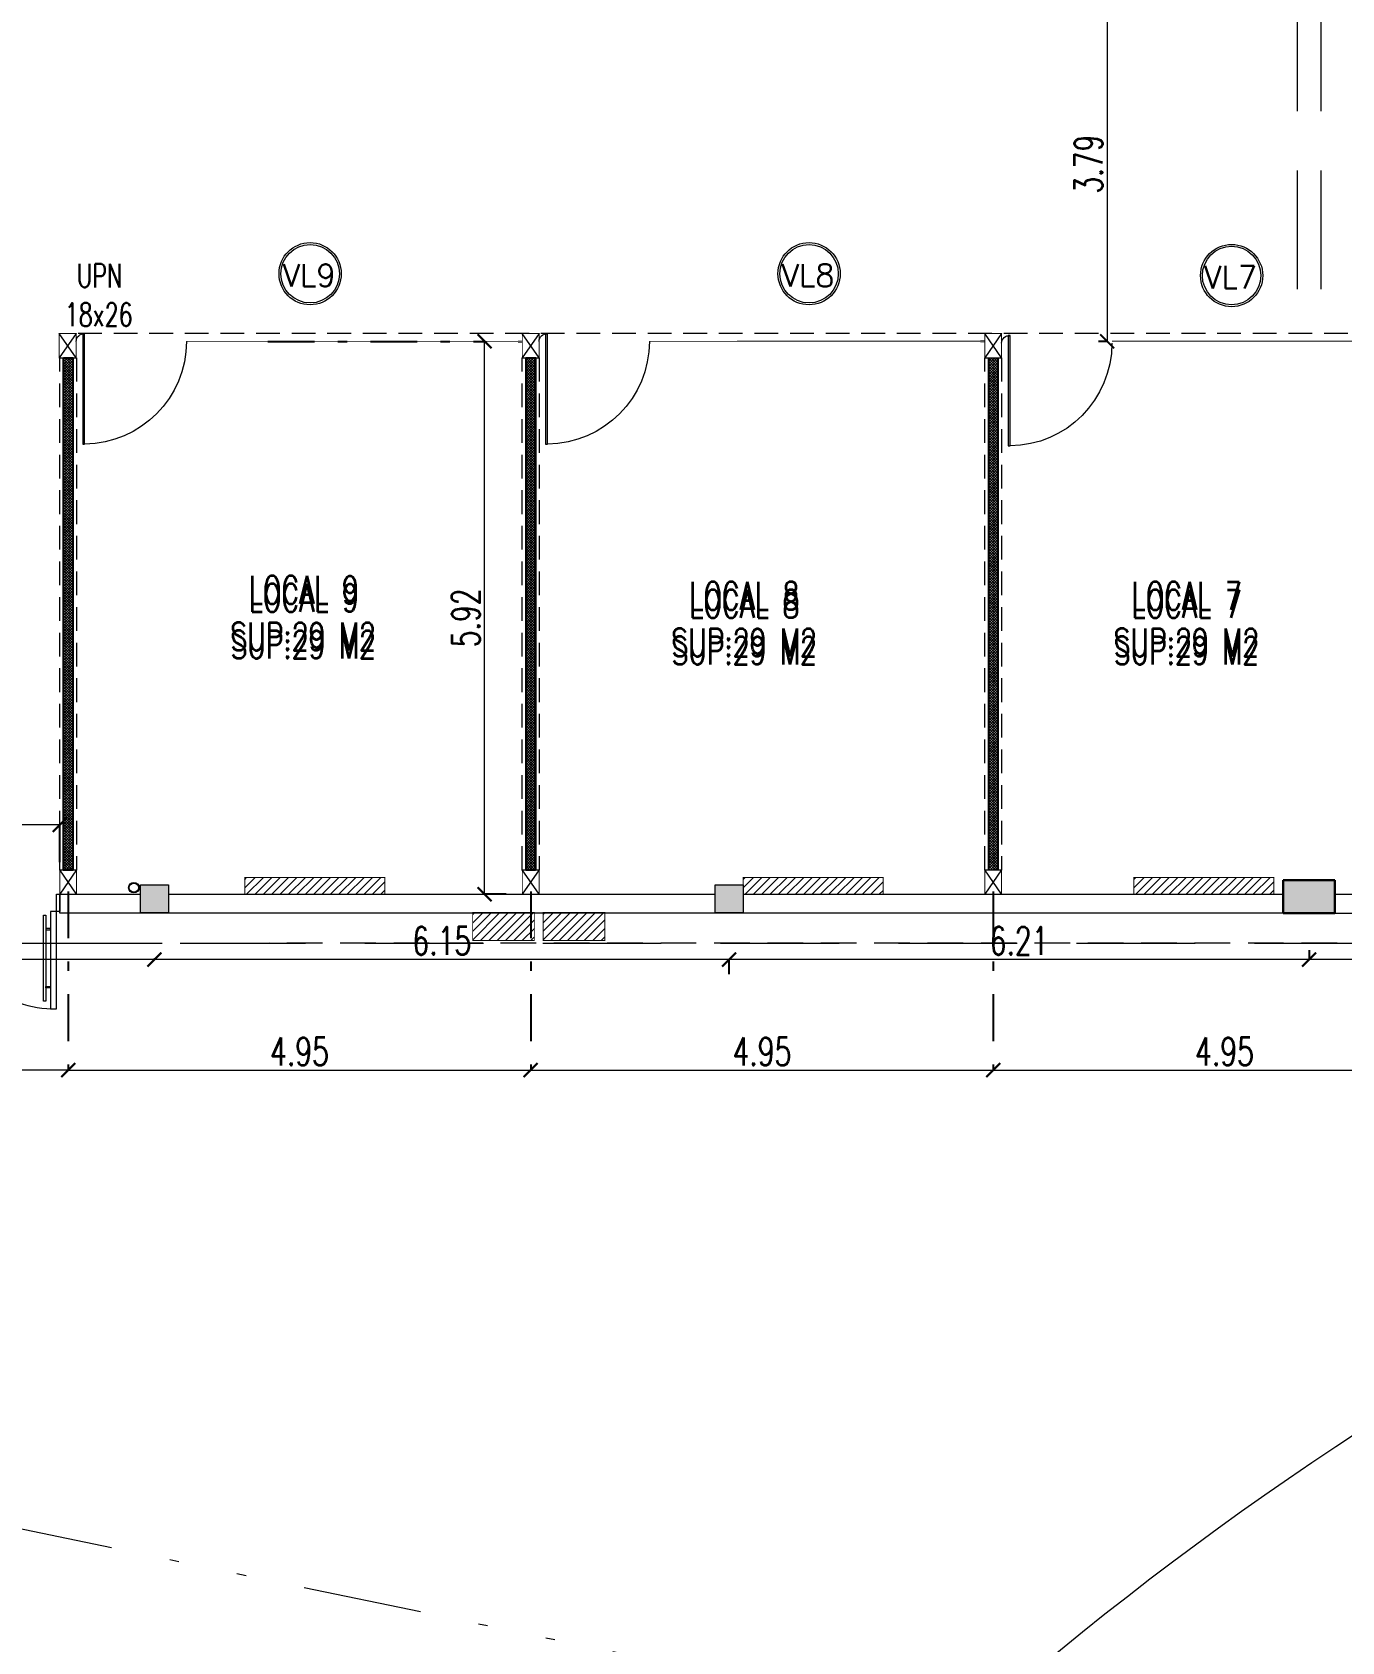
# Model space of a CAD drawing. Header units: millimetres. Extents: x 2828 to 3406, y 849 to 1266.
# Drawn here: x 2904.97 to 2918.99, y 1078.66 to 1095.88 of the extents above; entities that cross this region are included whole.
import ezdxf

# ---------------------------------------------------------------- set-up
doc = ezdxf.new("R2010")
doc.units = ezdxf.units.MM
doc.header["$PDMODE"] = 34
doc.header["$PDSIZE"] = -10
for name, pattern in [('DASHDOT', [1, 0.5, -0.25, 0, -0.25]), ('DASHED', [19.05, 12.7, -6.35]), ('DIVIDE2', [15.875, 6.35, -3.175, 0, -3.175, 0, -3.175])]:
    doc.linetypes.add(name, pattern=pattern)
doc.layers.get('DEFPOINTS').update_dxf_attribs({"lineweight": 5})
for name, color, linetype, lineweight in [('0.05', 64, 'Continuous', 5), ('0.10', 161, 'Continuous', 9), ('0.15', 41, 'Continuous', 13), ('0.20', 4, 'Continuous', 15), ('0.30', 1, 'Continuous', 25), ('arq cotas', 152, 'Continuous', 13), ('arq DV', 22, 'Continuous', 5), ('arq tex', 31, 'Continuous', 5), ('AºAº', 140, 'DASHED', 13), ('CARPINTERIA', 141, 'Continuous', 9), ('columnas', 12, 'Continuous', 20), ('equip tx', 220, 'Continuous', 5), ('equipa cotas', 222, 'Continuous', 5), ('LM', 3, 'DIVIDE2', 9), ('proyecciones', 221, 'DASHED', 5), ('ref. arq', 252, 'Continuous', 5)]:
    doc.layers.add(name, color=color, linetype=linetype, lineweight=lineweight)
doc.layers.add('estructura', color=30, linetype='Continuous')
doc.layers.add('sombrado muro nuevo', color=7, linetype='Continuous', lineweight=5, true_color=0x757575)
doc.styles.add('250-cts', font='romans.shx', dxfattribs={"width": 0.7, "height": 0.25})
doc.styles.get("Standard").update_dxf_attribs({"font": 'romans.shx'})
doc.dimstyles.new('250', dxfattribs={"dimtxt": 0.3, "dimasz": 0.15, "dimexe": 0, "dimexo": 0.1, "dimgap": 0.05, "dimtad": 1, "dimzin": 0, "dimdsep": 46, "dimtxsty": '250-cts', "dimblk": 'ARCHTICK', "dimcen": 0.02, "dimclrd": 256, "dimclre": 256, "dimclrt": 256, "dimazin": 0, "dimtfac": 1, "dimtofl": 0, "dimtmove": 1, "dimatfit": 0, "dimldrblk": 'OPEN90', "dimfxl": 1, "dimtolj": 1, "dimtzin": 0, "dimlwd": -1, "dimarcsym": 0})

# ---------------------------------------------------------------- blocks, each defined once
blk = doc.blocks.new('columnas 30')
at = {"layer": '0.05'}
h = blk.add_hatch(color=256, dxfattribs=at)
h.dxf.hatch_style = 1
h.paths.add_polyline_path([(6.23, 50.234), (6.53, 50.234), (6.53, 50.534), (6.23, 50.534)])
at = {"layer": 'columnas'}
blk.add_lwpolyline([(6.23, 50.534), (6.53, 50.534), (6.53, 50.234), (6.23, 50.234), (6.23, 50.534)], dxfattribs=at)
blk = doc.blocks.new('PUERTAS A')
at = {"layer": 'CARPINTERIA'}
blk.add_lwpolyline([(4228.041, 15.105), (4229.221, 15.105), (4229.221, 15.085), (4228.041, 15.085)], close=True, dxfattribs=at)
for radius, start, end in [(0.08, 90, 187.1808), (1.1, 270.0016, 359.4751)]:
    blk.add_arc((4228.121, 15.095), radius, start, end, dxfattribs=at)
blk = doc.blocks.new('_ARCHTICK')
at = {"color": 0, "linetype": 'ByBlock', "const_width": 0.15}
blk.add_lwpolyline([(-0.5, -0.5), (0.5, 0.5)], dxfattribs=at)
blk = doc.blocks.new('*D209')
at = {"layer": 'arq cotas', "linetype": 'DASHDOT', "lineweight": -2, "transparency": 16777216}
for p, q in [((2918.634, 1086.058), (2918.634, 1085.958)), ((2924.944, 1086.058), (2924.944, 1085.958))]:
    blk.add_line(p, q, dxfattribs=at)
at = {"layer": 'arq cotas', "transparency": 16777216}
blk.add_line((2924.944, 1085.958), (2918.634, 1085.958), dxfattribs=at)
at = {"layer": 'DEFPOINTS', "color": 0, "transparency": 16777216}
for p in [(2918.634, 1085.958), (2918.634, 1085.958), (2924.944, 1085.958)]:
    blk.add_point(p, dxfattribs=at)
at = {"layer": 'arq cotas', "transparency": 16777216, "xscale": 0.15, "yscale": 0.15, "zscale": 0.15, "rotation": 180}
blk.add_blockref('_ARCHTICK', (2918.634, 1085.958), dxfattribs=at)
at = {"layer": 'arq cotas', "transparency": 16777216, "xscale": 0.15, "yscale": 0.15, "zscale": 0.15}
blk.add_blockref('_ARCHTICK', (2924.944, 1085.958), dxfattribs=at)
at = {"layer": 'arq cotas', "transparency": 16777216, "insert": (2921.789, 1086.158), "char_height": 0.3, "attachment_point": 5, "style": '250-cts'}
blk.add_mtext('\\A1;6.31', dxfattribs=at)
blk = doc.blocks.new('_Open90')
at = {"color": 0, "linetype": 'ByBlock', "lineweight": -2}
for p, q in [((0, 0), (-1, 0)), ((-0.5, 0.5), (0, 0)), ((0, 0), (-0.5, -0.5))]:
    blk.add_line(p, q, dxfattribs=at)
blk = doc.blocks.new('*D210')
at = {"layer": 'arq cotas', "linetype": 'DASHDOT', "lineweight": -2, "transparency": 16777216}
for p, q in [((2912.427, 1085.802), (2912.427, 1085.958)), ((2918.634, 1086.058), (2918.634, 1085.958))]:
    blk.add_line(p, q, dxfattribs=at)
at = {"layer": 'arq cotas', "transparency": 16777216}
blk.add_line((2918.634, 1085.958), (2912.427, 1085.958), dxfattribs=at)
at = {"layer": 'DEFPOINTS', "color": 0, "transparency": 16777216}
for p in [(2912.427, 1085.958), (2918.634, 1085.958), (2912.427, 1085.702)]:
    blk.add_point(p, dxfattribs=at)
at = {"layer": 'arq cotas', "transparency": 16777216, "xscale": 0.15, "yscale": 0.15, "zscale": 0.15, "rotation": 180}
blk.add_blockref('_ARCHTICK', (2912.427, 1085.958), dxfattribs=at)
at = {"layer": 'arq cotas', "transparency": 16777216, "xscale": 0.15, "yscale": 0.15, "zscale": 0.15}
blk.add_blockref('_ARCHTICK', (2918.634, 1085.958), dxfattribs=at)
at = {"layer": 'arq cotas', "transparency": 16777216, "insert": (2915.531, 1086.158), "char_height": 0.3, "attachment_point": 5, "style": '250-cts'}
blk.add_mtext('\\A1;6.21', dxfattribs=at)
blk = doc.blocks.new('*D211')
at = {"layer": 'arq cotas', "linetype": 'DASHDOT', "lineweight": -2, "transparency": 16777216}
for p, q in [((2906.277, 1085.972), (2906.277, 1085.958)), ((2912.427, 1085.802), (2912.427, 1085.958))]:
    blk.add_line(p, q, dxfattribs=at)
at = {"layer": 'arq cotas', "transparency": 16777216}
blk.add_line((2912.427, 1085.958), (2906.277, 1085.958), dxfattribs=at)
at = {"layer": 'DEFPOINTS', "color": 0, "transparency": 16777216}
for p in [(2906.277, 1086.072), (2906.277, 1085.958), (2912.427, 1085.702)]:
    blk.add_point(p, dxfattribs=at)
at = {"layer": 'arq cotas', "transparency": 16777216, "xscale": 0.15, "yscale": 0.15, "zscale": 0.15, "rotation": 180}
blk.add_blockref('_ARCHTICK', (2906.277, 1085.958), dxfattribs=at)
at = {"layer": 'arq cotas', "transparency": 16777216, "xscale": 0.15, "yscale": 0.15, "zscale": 0.15}
blk.add_blockref('_ARCHTICK', (2912.427, 1085.958), dxfattribs=at)
at = {"layer": 'arq cotas', "transparency": 16777216, "insert": (2909.352, 1086.158), "char_height": 0.3, "attachment_point": 5, "style": '250-cts'}
blk.add_mtext('\\A1;6.15', dxfattribs=at)
blk = doc.blocks.new('*D212')
at = {"layer": 'arq cotas', "linetype": 'DASHDOT', "lineweight": -2, "transparency": 16777216}
for p, q in [((2899.277, 1085.979), (2899.277, 1085.958)), ((2906.277, 1085.972), (2906.277, 1085.958))]:
    blk.add_line(p, q, dxfattribs=at)
at = {"layer": 'arq cotas', "transparency": 16777216}
blk.add_line((2906.277, 1085.958), (2899.277, 1085.958), dxfattribs=at)
at = {"layer": 'DEFPOINTS', "color": 0, "transparency": 16777216}
for p in [(2899.277, 1085.958), (2906.277, 1086.072), (2899.277, 1085.879)]:
    blk.add_point(p, dxfattribs=at)
at = {"layer": 'arq cotas', "transparency": 16777216, "xscale": 0.15, "yscale": 0.15, "zscale": 0.15, "rotation": 180}
blk.add_blockref('_ARCHTICK', (2899.277, 1085.958), dxfattribs=at)
at = {"layer": 'arq cotas', "transparency": 16777216, "xscale": 0.15, "yscale": 0.15, "zscale": 0.15}
blk.add_blockref('_ARCHTICK', (2906.277, 1085.958), dxfattribs=at)
at = {"layer": 'arq cotas', "transparency": 16777216, "insert": (2902.777, 1086.158), "char_height": 0.3, "attachment_point": 5, "style": '250-cts'}
blk.add_mtext('\\A1;7.00', dxfattribs=at)
blk = doc.blocks.new('*D278')
at = {"layer": 'arq cotas', "linetype": 'DASHDOT', "lineweight": -2, "transparency": 16777216}
for p, q in [((2907.49, 1092.575), (2909.81, 1092.575)), ((2910.042, 1086.657), (2909.81, 1086.657))]:
    blk.add_line(p, q, dxfattribs=at)
at = {"layer": 'arq cotas', "transparency": 16777216}
blk.add_line((2909.81, 1086.657), (2909.81, 1092.575), dxfattribs=at)
at = {"layer": 'DEFPOINTS', "color": 0, "transparency": 16777216}
for p in [(2907.39, 1092.575), (2909.81, 1092.575), (2910.142, 1086.657)]:
    blk.add_point(p, dxfattribs=at)
at = {"layer": 'arq cotas', "transparency": 16777216, "xscale": 0.15, "yscale": 0.15, "zscale": 0.15}
for p, rotation in [((2909.81, 1092.575), 90), ((2909.81, 1086.657), 270)]:
    blk.add_blockref('_ARCHTICK', p, dxfattribs=dict(at, rotation=rotation))
at = {"layer": 'arq cotas', "transparency": 16777216, "insert": (2909.61, 1089.616), "char_height": 0.3, "attachment_point": 5, "rotation": 90, "style": '250-cts'}
blk.add_mtext('\\A1;5.92', dxfattribs=at)
blk = doc.blocks.new('*D218')
at = {"layer": 'DEFPOINTS', "color": 0, "transparency": 16777216}
for p in [(2916.473, 1096.367), (2916.473, 1092.576), (2916.48, 1092.576)]:
    blk.add_point(p, dxfattribs=at)
at = {"layer": 'equipa cotas', "linetype": 'DASHDOT', "lineweight": -2, "transparency": 16777216}
for p, q in [((2916.373, 1096.367), (2916.473, 1096.367)), ((2916.38, 1092.576), (2916.473, 1092.576))]:
    blk.add_line(p, q, dxfattribs=at)
at = {"layer": 'equipa cotas', "transparency": 16777216}
blk.add_line((2916.473, 1096.367), (2916.473, 1092.576), dxfattribs=at)
at = {"layer": 'equipa cotas', "transparency": 16777216, "xscale": 0.15, "yscale": 0.15, "zscale": 0.15}
for p, rotation in [((2916.473, 1096.367), 90), ((2916.473, 1092.576), 270)]:
    blk.add_blockref('_ARCHTICK', p, dxfattribs=dict(at, rotation=rotation))
at = {"layer": 'equipa cotas', "transparency": 16777216, "insert": (2916.273, 1094.472), "char_height": 0.3, "attachment_point": 5, "rotation": 90, "style": '250-cts'}
blk.add_mtext('\\A1;3.79', dxfattribs=at)
blk = doc.blocks.new('A$C5FEB1AEC')
at = {"layer": '0.05'}
for p, q in [((0.173, -0.369), (0.353, -0.109)), ((0.173, -0.109), (0.353, -0.369))]:
    blk.add_line(p, q, dxfattribs=at)
at = {"layer": 'estructura', "const_width": 0.01}
for points in [[(0.263, -0.109), (0.173, -0.109), (0.173, -0.369), (0.263, -0.369)], [(0.263, -0.109), (0.353, -0.109), (0.353, -0.369), (0.263, -0.369)]]:
    blk.add_lwpolyline(points, dxfattribs=at)
blk = doc.blocks.new('*D254')
at = {"layer": 'arq cotas', "linetype": 'DASHDOT', "lineweight": -2, "transparency": 16777216}
for p, q in [((2903.082, 1087.059), (2903.082, 1087.401)), ((2905.264, 1087.002), (2905.264, 1087.401))]:
    blk.add_line(p, q, dxfattribs=at)
at = {"layer": 'arq cotas', "transparency": 16777216}
blk.add_line((2905.264, 1087.401), (2903.082, 1087.401), dxfattribs=at)
at = {"layer": 'DEFPOINTS', "color": 0, "transparency": 16777216}
for p in [(2903.082, 1087.401), (2903.082, 1086.959), (2905.264, 1086.902)]:
    blk.add_point(p, dxfattribs=at)
at = {"layer": 'arq cotas', "transparency": 16777216, "xscale": 0.15, "yscale": 0.15, "zscale": 0.15, "rotation": 180}
blk.add_blockref('_ARCHTICK', (2903.082, 1087.401), dxfattribs=at)
at = {"layer": 'arq cotas', "transparency": 16777216, "xscale": 0.15, "yscale": 0.15, "zscale": 0.15}
blk.add_blockref('_ARCHTICK', (2905.264, 1087.401), dxfattribs=at)
at = {"layer": 'arq cotas', "transparency": 16777216, "insert": (2904.173, 1087.601), "char_height": 0.3, "attachment_point": 5, "style": '250-cts'}
blk.add_mtext('\\A1;2.18', dxfattribs=at)
blk = doc.blocks.new('*D257')
at = {"layer": 'arq cotas', "linetype": 'DASHDOT', "lineweight": -2, "transparency": 16777216}
for p, q in [((2902.992, 1086.687), (2902.992, 1084.776)), ((2905.354, 1086.687), (2905.354, 1084.776))]:
    blk.add_line(p, q, dxfattribs=at)
at = {"layer": 'arq cotas', "transparency": 16777216}
blk.add_line((2905.354, 1084.776), (2902.992, 1084.776), dxfattribs=at)
at = {"layer": 'DEFPOINTS', "color": 0, "transparency": 16777216}
for p in [(2902.992, 1086.787), (2905.354, 1086.787), (2902.992, 1084.776)]:
    blk.add_point(p, dxfattribs=at)
at = {"layer": 'arq cotas', "transparency": 16777216, "xscale": 0.15, "yscale": 0.15, "zscale": 0.15, "rotation": 180}
blk.add_blockref('_ARCHTICK', (2902.992, 1084.776), dxfattribs=at)
at = {"layer": 'arq cotas', "transparency": 16777216, "xscale": 0.15, "yscale": 0.15, "zscale": 0.15}
blk.add_blockref('_ARCHTICK', (2905.354, 1084.776), dxfattribs=at)
at = {"layer": 'arq cotas', "transparency": 16777216, "insert": (2904.173, 1084.976), "char_height": 0.3, "attachment_point": 5, "style": '250-cts'}
blk.add_mtext('\\A1;2.36', dxfattribs=at)
blk = doc.blocks.new('*D308')
at = {"layer": 'arq cotas', "linetype": 'DASHDOT', "lineweight": -2, "transparency": 16777216}
for p, q in [((2905.354, 1086.687), (2905.354, 1084.776)), ((2910.304, 1086.687), (2910.304, 1084.776))]:
    blk.add_line(p, q, dxfattribs=at)
at = {"layer": 'arq cotas', "transparency": 16777216}
blk.add_line((2905.354, 1084.776), (2910.304, 1084.776), dxfattribs=at)
at = {"layer": 'DEFPOINTS', "color": 0, "transparency": 16777216}
for p in [(2905.354, 1086.787), (2910.304, 1086.787), (2910.304, 1084.776)]:
    blk.add_point(p, dxfattribs=at)
at = {"layer": 'arq cotas', "transparency": 16777216, "xscale": 0.15, "yscale": 0.15, "zscale": 0.15, "rotation": 180}
blk.add_blockref('_ARCHTICK', (2905.354, 1084.776), dxfattribs=at)
at = {"layer": 'arq cotas', "transparency": 16777216, "xscale": 0.15, "yscale": 0.15, "zscale": 0.15}
blk.add_blockref('_ARCHTICK', (2910.304, 1084.776), dxfattribs=at)
at = {"layer": 'arq cotas', "transparency": 16777216, "insert": (2907.829, 1084.976), "char_height": 0.3, "attachment_point": 5, "style": '250-cts'}
blk.add_mtext('\\A1;4.95', dxfattribs=at)
blk = doc.blocks.new('*D258')
at = {"layer": 'arq cotas', "linetype": 'DASHDOT', "lineweight": -2, "transparency": 16777216}
for p, q in [((2910.304, 1086.687), (2910.304, 1084.776)), ((2915.254, 1086.687), (2915.254, 1084.776))]:
    blk.add_line(p, q, dxfattribs=at)
at = {"layer": 'arq cotas', "transparency": 16777216}
blk.add_line((2910.304, 1084.776), (2915.254, 1084.776), dxfattribs=at)
at = {"layer": 'DEFPOINTS', "color": 0, "transparency": 16777216}
for p in [(2910.304, 1086.787), (2915.254, 1086.787), (2915.254, 1084.776)]:
    blk.add_point(p, dxfattribs=at)
at = {"layer": 'arq cotas', "transparency": 16777216, "xscale": 0.15, "yscale": 0.15, "zscale": 0.15, "rotation": 180}
blk.add_blockref('_ARCHTICK', (2910.304, 1084.776), dxfattribs=at)
at = {"layer": 'arq cotas', "transparency": 16777216, "xscale": 0.15, "yscale": 0.15, "zscale": 0.15}
blk.add_blockref('_ARCHTICK', (2915.254, 1084.776), dxfattribs=at)
at = {"layer": 'arq cotas', "transparency": 16777216, "insert": (2912.779, 1084.976), "char_height": 0.3, "attachment_point": 5, "style": '250-cts'}
blk.add_mtext('\\A1;4.95', dxfattribs=at)
blk = doc.blocks.new('*D259')
at = {"layer": 'arq cotas', "linetype": 'DASHDOT', "lineweight": -2, "transparency": 16777216}
for p, q in [((2915.254, 1086.687), (2915.254, 1084.776)), ((2920.204, 1086.687), (2920.204, 1084.776))]:
    blk.add_line(p, q, dxfattribs=at)
at = {"layer": 'arq cotas', "transparency": 16777216}
blk.add_line((2915.254, 1084.776), (2920.204, 1084.776), dxfattribs=at)
at = {"layer": 'DEFPOINTS', "color": 0, "transparency": 16777216}
for p in [(2915.254, 1086.787), (2920.204, 1086.787), (2920.204, 1084.776)]:
    blk.add_point(p, dxfattribs=at)
at = {"layer": 'arq cotas', "transparency": 16777216, "xscale": 0.15, "yscale": 0.15, "zscale": 0.15, "rotation": 180}
blk.add_blockref('_ARCHTICK', (2915.254, 1084.776), dxfattribs=at)
at = {"layer": 'arq cotas', "transparency": 16777216, "xscale": 0.15, "yscale": 0.15, "zscale": 0.15}
blk.add_blockref('_ARCHTICK', (2920.204, 1084.776), dxfattribs=at)
at = {"layer": 'arq cotas', "transparency": 16777216, "insert": (2917.729, 1084.976), "char_height": 0.3, "attachment_point": 5, "style": '250-cts'}
blk.add_mtext('\\A1;4.95', dxfattribs=at)
blk = doc.blocks.new('*D365')
at = {"layer": 'arq cotas', "linetype": 'DASHDOT', "lineweight": -2, "transparency": 16777216}
for p, q in [((2918.459, 1096.307), (2919.757, 1096.307)), ((2920.014, 1092.658), (2919.757, 1092.658))]:
    blk.add_line(p, q, dxfattribs=at)
at = {"layer": 'arq cotas', "transparency": 16777216}
blk.add_line((2919.757, 1096.307), (2919.757, 1092.658), dxfattribs=at)
at = {"layer": 'DEFPOINTS', "color": 0, "transparency": 16777216}
for p in [(2918.359, 1096.307), (2919.757, 1092.658), (2920.114, 1092.658)]:
    blk.add_point(p, dxfattribs=at)
at = {"layer": 'arq cotas', "transparency": 16777216, "xscale": 0.15, "yscale": 0.15, "zscale": 0.15}
for p, rotation in [((2919.757, 1096.307), 90), ((2919.757, 1092.658), 270)]:
    blk.add_blockref('_ARCHTICK', p, dxfattribs=dict(at, rotation=rotation))
at = {"layer": 'arq cotas', "transparency": 16777216, "insert": (2919.557, 1094.483), "char_height": 0.3, "attachment_point": 5, "rotation": 90, "style": '250-cts'}
blk.add_mtext('\\A1;3.65', dxfattribs=at)

msp = doc.modelspace()

# ---------------------------------------------------------------- hatches: boundary and pattern name
at = {"layer": '0.05'}
h = msp.add_hatch(color=256, dxfattribs=at)
h.dxf.hatch_style = 1
h.paths.add_polyline_path([(2918.359, 1086.457), (2918.909, 1086.457), (2918.909, 1086.807), (2918.359, 1086.807)])
at = {"layer": '0.30', "lineweight": -2, "ltscale": 0.05}
h = msp.add_hatch(dxfattribs=at)
h.set_pattern_fill('ANSI31', color=256, scale=10000000000)
h.paths.add_polyline_path([(2918.359, 1086.457), (2918.909, 1086.457), (2918.909, 1086.807), (2918.359, 1086.807)])
at = {"layer": 'AºAº'}
h = msp.add_hatch(dxfattribs=at)
h.set_pattern_fill('ANSI31', color=256, scale=0.02)
h.set_pattern_definition([(45, (-44.48832, -0.075), (-0.0449012806, 0.0449012806), [])])
h.paths.add_polyline_path([(2907.243, 1086.837), (2907.243, 1086.657), (2908.743, 1086.657), (2908.743, 1086.837)])
h = msp.add_hatch(dxfattribs=at)
h.set_pattern_fill('ANSI31', color=256, scale=0.02)
h.set_pattern_definition([(45, (-39.15379, -0.075), (-0.0449012806, 0.0449012806), [])])
h.paths.add_polyline_path([(2912.577, 1086.837), (2912.577, 1086.657), (2914.077, 1086.657), (2914.077, 1086.837)])
h = msp.add_hatch(dxfattribs=at)
h.set_pattern_fill('ANSI31', color=256, scale=0.02)
h.set_pattern_definition([(45, (-34.97226, -0.075), (-0.0449012806, 0.0449012806), [])])
h.paths.add_polyline_path([(2916.759, 1086.837), (2916.759, 1086.657), (2918.259, 1086.657), (2918.259, 1086.837)])
h = msp.add_hatch(dxfattribs=at)
h.set_pattern_fill('ANSI31', color=256, scale=0.02)
h.set_pattern_definition([(45, (-42.75948, 0.00608), (-0.0449012806, 0.0449012806), [])])
h.paths.add_polyline_path([(2910.343, 1086.464), (2909.683, 1086.464), (2909.683, 1086.164), (2910.343, 1086.164)])
h = msp.add_hatch(dxfattribs=at)
h.set_pattern_fill('ANSI31', color=256, scale=0.02)
h.set_pattern_definition([(45, (-42.006427, 0.00608), (-0.0449012806, 0.0449012806), [])])
h.paths.add_polyline_path([(2911.096, 1086.464), (2910.436, 1086.464), (2910.436, 1086.164), (2911.096, 1086.164)])
at = {"layer": 'sombrado muro nuevo'}
h = msp.add_hatch(dxfattribs=at)
h.set_pattern_fill('_USER', color=256, scale=0.02, angle=45, style=0, double=1, pattern_type=0)
h.set_pattern_definition([(45, (-0.239098, 0.06006), (-0.01414213562, 0.01414213562), []), (135, (-0.239098, 0.06006), (-0.01414213562, -0.01414213562), [])])
h.paths.add_polyline_path([(2905.304, 1092.397), (2905.404, 1092.397), (2905.404, 1086.917), (2905.304, 1086.917)])
h = msp.add_hatch(dxfattribs=at)
h.set_pattern_fill('_USER', color=256, scale=0.02, angle=45, style=0, double=1, pattern_type=0)
h.set_pattern_definition([(45, (-0.089098, 0), (-0.01414213562, 0.01414213562), []), (135, (-0.089098, 0), (-0.01414213562, -0.01414213562), [])])
h.paths.add_polyline_path([(2910.254, 1092.398), (2910.354, 1092.398), (2910.354, 1086.917), (2910.254, 1086.917)])
h = msp.add_hatch(dxfattribs=at)
h.set_pattern_fill('_USER', color=256, scale=0.02, angle=45, style=0, double=1, pattern_type=0)
h.set_pattern_definition([(45, (0.060902, -1.191878), (-0.01414213562, 0.01414213562), []), (135, (0.060902, -1.191878), (-0.01414213562, -0.01414213562), [])])
h.paths.add_polyline_path([(2915.204, 1092.397), (2915.304, 1092.397), (2915.304, 1086.917), (2915.204, 1086.917)])

# ---------------------------------------------------------------- linework, layer by layer
at = {"layer": '0.05'}
for p, q in [((2905.264, 1086.657), (2906.127, 1086.657)), ((2905.264, 1086.457), (2905.264, 1086.657)), ((2906.427, 1086.657), (2912.277, 1086.657)), ((2912.577, 1086.657), (2918.359, 1086.657)), ((2918.909, 1086.657), (2924.794, 1086.657)), ((2918.359, 1086.457), (2905.264, 1086.457)), ((2918.909, 1086.457), (2954.944, 1086.457))]:
    msp.add_line(p, q, dxfattribs=at)
at = {"layer": '0.05', "linetype": 'Continuous'}
msp.add_arc((2938.754, 1050.793), 35.922, 96.8615, 159.9039, dxfattribs=at)
at = {"layer": '0.10', "const_width": 0.01}
for points in [[(2906.619, 1092.575), (2910.213, 1092.575)], [(2911.574, 1092.575), (2915.164, 1092.577)], [(2916.524, 1092.576), (2920.114, 1092.576)]]:
    msp.add_lwpolyline(points, dxfattribs=at)
at = {"layer": '0.10'}
for points in [[(2905.089, 1086.434), (2905.114, 1086.434), (2905.114, 1085.512), (2905.089, 1085.512)], [(2905.114, 1086.278), (2905.165, 1086.278), (2905.165, 1086.29), (2905.114, 1086.29)], [(2905.114, 1085.669), (2905.165, 1085.669), (2905.165, 1085.656), (2905.114, 1085.656)]]:
    msp.add_lwpolyline(points, close=True, dxfattribs=at)
for radius in [0.0563, 0.0493]:
    msp.add_circle((2906.057, 1086.728), radius, dxfattribs=at)
at = {"layer": '0.15', "lineweight": -2, "ltscale": 0.05}
for p, q in [((2918.909, 1086.807), (2918.359, 1086.807)), ((2918.359, 1086.807), (2918.359, 1086.457)), ((2918.909, 1086.457), (2918.909, 1086.807)), ((2918.359, 1086.457), (2918.909, 1086.457))]:
    msp.add_line(p, q, dxfattribs=at)
at = {"layer": '0.20', "const_width": 0.005}
for points in [[(2910.168, 1092.585), (2910.213, 1092.585), (2910.213, 1092.565), (2910.168, 1092.565)], [(2915.118, 1092.587), (2915.164, 1092.587), (2915.164, 1092.567), (2915.118, 1092.567)]]:
    msp.add_lwpolyline(points, dxfattribs=at)
at = {"layer": '0.20'}
for points in [[(2905.227, 1086.658), (2905.264, 1086.658), (2905.264, 1086.474), (2905.227, 1086.474)], [(2905.227, 1085.432), (2905.227, 1086.474), (2905.165, 1086.474), (2905.165, 1085.432)]]:
    msp.add_lwpolyline(points, close=True, dxfattribs=at)
at = {"layer": '0.30'}
for p, q in [((2915.204, 1092.397), (2915.204, 1086.917)), ((2915.304, 1092.397), (2915.304, 1086.917)), ((2918.359, 1086.807), (2918.909, 1086.807)), ((2918.359, 1086.457), (2918.359, 1086.807)), ((2918.909, 1086.807), (2918.909, 1086.457)), ((2918.909, 1086.507), (2918.909, 1086.507)), ((2918.909, 1086.457), (2918.359, 1086.457))]:
    msp.add_line(p, q, dxfattribs=at)
for points in [[(2905.304, 1092.397), (2905.404, 1092.397), (2905.404, 1086.917), (2905.304, 1086.917)], [(2910.354, 1086.917), (2910.254, 1086.917), (2910.254, 1092.398), (2910.354, 1092.398)]]:
    msp.add_lwpolyline(points, close=True, dxfattribs=at)
at = {"layer": 'arq DV'}
for centre, radius in [((2907.943, 1093.299), 0.333), ((2907.943, 1093.299), 0.313), ((2913.283, 1093.299), 0.333), ((2913.283, 1093.299), 0.313), ((2917.806, 1093.279), 0.333), ((2917.806, 1093.279), 0.313)]:
    msp.add_circle(centre, radius, dxfattribs=at)
at = {"layer": 'AºAº', "const_width": 0.01}
for points in [[(2907.243, 1086.657), (2908.743, 1086.657), (2908.743, 1086.837), (2907.243, 1086.837)], [(2912.577, 1086.657), (2914.077, 1086.657), (2914.077, 1086.837), (2912.577, 1086.837)], [(2916.759, 1086.657), (2918.259, 1086.657), (2918.259, 1086.837), (2916.759, 1086.837)], [(2909.683, 1086.164), (2910.343, 1086.164), (2910.343, 1086.464), (2909.683, 1086.464)], [(2910.436, 1086.164), (2911.096, 1086.164), (2911.096, 1086.464), (2910.436, 1086.464)]]:
    msp.add_lwpolyline(points, close=True, dxfattribs=at)
at = {"layer": 'LM', "ltscale": 0.2}
msp.add_line((2948.778, 1070.746), (2899.277, 1081.02), dxfattribs=at)
at = {"layer": 'proyecciones', "color": 251, "ltscale": 0.1, "true_color": 0x6b6b6b}
for p, q in [((2918.509, 1096.307), (2918.509, 1092.658)), ((2918.759, 1096.307), (2918.759, 1092.658))]:
    msp.add_line(p, q, dxfattribs=at)
at = {"layer": 'proyecciones', "ltscale": 0.02}
msp.add_line((2955.244, 1092.658), (2905.439, 1092.658), dxfattribs=at)
at = {"layer": 'proyecciones', "ltscale": 0.1}
msp.add_line((2899.002, 1086.135), (2948.652, 1086.135), dxfattribs=at)
at = {"layer": 'proyecciones', "ltscale": 0.02}
for points in [[(2905.444, 1092.398), (2905.444, 1086.917), (2905.264, 1086.917), (2905.264, 1092.398)], [(2910.394, 1092.398), (2910.394, 1086.917), (2910.214, 1086.917), (2910.214, 1092.398)], [(2915.344, 1092.398), (2915.344, 1086.917), (2915.164, 1086.917), (2915.164, 1092.398)]]:
    msp.add_lwpolyline(points, close=True, dxfattribs=at)
at = {"layer": 'proyecciones', "color": 1, "ltscale": 0.03}
msp.add_lwpolyline([(2948.652, 1086.135), (2899.002, 1086.132)], dxfattribs=at)
at = {"layer": 'ref. arq'}
msp.add_arc((2905.192, 1086.451), 1.019, 179.6139, 272.0113, dxfattribs=at)

# ---------------------------------------------------------------- block references
at = {"layer": '0.10'}
msp.add_blockref('columnas 30', (2906.047, 1036.224), dxfattribs=at)
at = {"layer": 'CARPINTERIA', "xscale": -1, "rotation": 90}
for p in [(2920.614, 5320.696), (2925.569, 5320.696), (2930.519, 5320.677)]:
    msp.add_blockref('PUERTAS A', p, dxfattribs=at)
at = {"layer": 'columnas'}
msp.add_blockref('columnas 30', (2899.897, 1036.224), dxfattribs=at)
at = {"layer": 'estructura', "rotation": 180}
for p in [(2905.611, 1092.289), (2910.567, 1092.289), (2915.516, 1092.289), (2905.616, 1086.549), (2910.567, 1086.549), (2915.516, 1086.549)]:
    msp.add_blockref('A$C5FEB1AEC', p, dxfattribs=at)

# ---------------------------------------------------------------- texts
at = {"layer": 'arq DV', "char_height": 0.24, "width": 0.29424, "attachment_point": 2}
for s, insert in [('VL9', (2907.933, 1093.401)), ('VL8', (2913.273, 1093.401)), ('VL7', (2917.796, 1093.382))]:
    msp.add_mtext(s, dxfattribs=dict(at, insert=insert))
at = {"layer": 'arq tex', "attachment_point": 1, "style": '250-cts'}
for s, insert, char_height in [('\\pi3.6451;UPN \\P\\pi3.5159;18x26', (2901.801, 1093.403), 0.25), ('\\pi3.2426;LOCAL 9\\P\\pi2.9026; SUP:29 M2', (2904.043, 1090.067), 0.3), ('\\pi3.2376;LOCAL 8\\P\\pi2.9026; SUP:29 M2', (2908.763, 1090.003), 0.3), ('\\pi3.2376;LOCAL 7\\P\\pi2.9026; SUP:29 M2', (2913.497, 1090.003), 0.3)]:
    msp.add_mtext_dynamic_manual_height_columns(s, width=7.76512, gutter_width=12.5, heights=[0], dxfattribs=dict(at, insert=insert, char_height=char_height))
at = {"layer": 'equip tx', "char_height": 0.3, "attachment_point": 1, "style": '250-cts'}
for s, insert in [('\\pi3.2426;LOCAL 9\\P\\pi2.9026; SUP:29 M2', (2904.043, 1089.98)), ('\\pi3.2376;LOCAL 8\\P\\pi2.9026; SUP:29 M2', (2908.763, 1089.916)), ('\\pi3.2376;LOCAL 7\\P\\pi2.9026; SUP:29 M2', (2913.497, 1089.916))]:
    msp.add_mtext_dynamic_manual_height_columns(s, width=7.76512, gutter_width=12.5, heights=[0], dxfattribs=dict(at, insert=insert))

# ---------------------------------------------------------------- dimensions: what is measured, and where the dimension line sits
at = {"layer": 'arq cotas'}
for base, p1, p2, picture, middle in [((2919.757, 1092.658), (2918.359, 1096.307), (2920.114, 1092.658), '*D365', (2919.557, 1094.483)), ((2909.81, 1092.575), (2910.142, 1086.657), (2907.39, 1092.575), '*D278', (2909.61, 1089.616))]:
    dim = msp.add_linear_dim(base=base, p1=p1, p2=p2, angle=90, dimstyle='250', dxfattribs=at)
    dim.commit()
    dim.dimension.update_dxf_attribs({"geometry": picture, "text_midpoint": middle})
at = {"layer": 'arq cotas', "color": 2}
dim = msp.add_linear_dim(base=(2903.082, 1087.401), p1=(2905.264, 1086.902), p2=(2903.082, 1086.959), dimstyle='250', dxfattribs=at)
dim.commit()
dim.dimension.update_dxf_attribs({"geometry": '*D254', "text_midpoint": (2904.173, 1087.601)})
at = {"layer": 'arq cotas'}
for base, p1, p2, picture, middle in [((2902.992, 1084.776), (2905.354, 1086.787), (2902.992, 1086.787), '*D257', (2904.173, 1084.976)), ((2910.304, 1084.776), (2905.354, 1086.787), (2910.304, 1086.787), '*D308', (2907.829, 1084.976)), ((2915.254, 1084.776), (2910.304, 1086.787), (2915.254, 1086.787), '*D258', (2912.779, 1084.976)), ((2920.204, 1084.776), (2915.254, 1086.787), (2920.204, 1086.787), '*D259', (2917.729, 1084.976)), ((2899.277, 1085.958), (2906.277, 1086.072), (2899.277, 1085.879), '*D212', (2902.777, 1086.158)), ((2906.277, 1085.958), (2912.427, 1085.702), (2906.277, 1086.072), '*D211', (2909.352, 1086.158)), ((2912.427, 1085.958), (2918.634, 1085.958), (2912.427, 1085.702), '*D210', (2915.531, 1086.158)), ((2918.634, 1085.958), (2924.944, 1085.958), (2918.634, 1085.958), '*D209', (2921.789, 1086.158))]:
    dim = msp.add_linear_dim(base=base, p1=p1, p2=p2, dimstyle='250', dxfattribs=at)
    dim.commit()
    dim.dimension.update_dxf_attribs({"geometry": picture, "text_midpoint": middle})
at = {"layer": 'equipa cotas'}
dim = msp.add_linear_dim(base=(2916.473, 1092.576), p1=(2916.473, 1096.367), p2=(2916.48, 1092.576), angle=90, dimstyle='250', dxfattribs=at)
dim.commit()
dim.dimension.update_dxf_attribs({"geometry": '*D218', "text_midpoint": (2916.273, 1094.472)})

doc.saveas('drawing.dxf')
